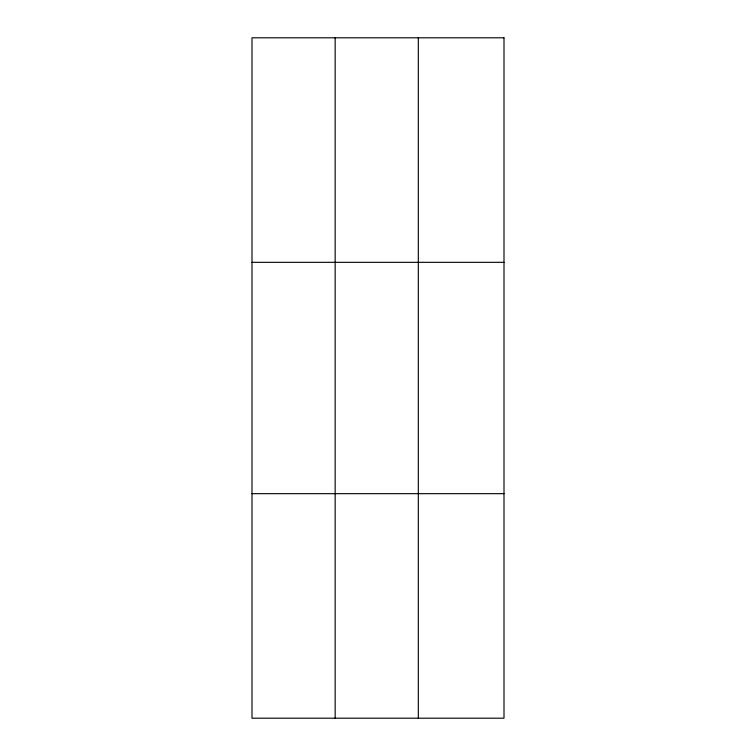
<?xml version="1.0" encoding="UTF-8"?>
<svg xmlns="http://www.w3.org/2000/svg" width="756" height="756" viewBox="0 0 756 756"><rect width="100%" height="100%" fill="white"/><g stroke="black" fill="none" stroke-linecap="round" stroke-linejoin="round"><path stroke-width="1.13" d="M335.163 37.8L335.163 718.2M418.323 37.8L418.323 718.2M252.003 262.332L503.997 262.332M252.003 493.668L503.997 493.668M503.997 37.8L503.997 718.2L252.003 718.2L252.003 37.8L503.997 37.8"/></g></svg>
